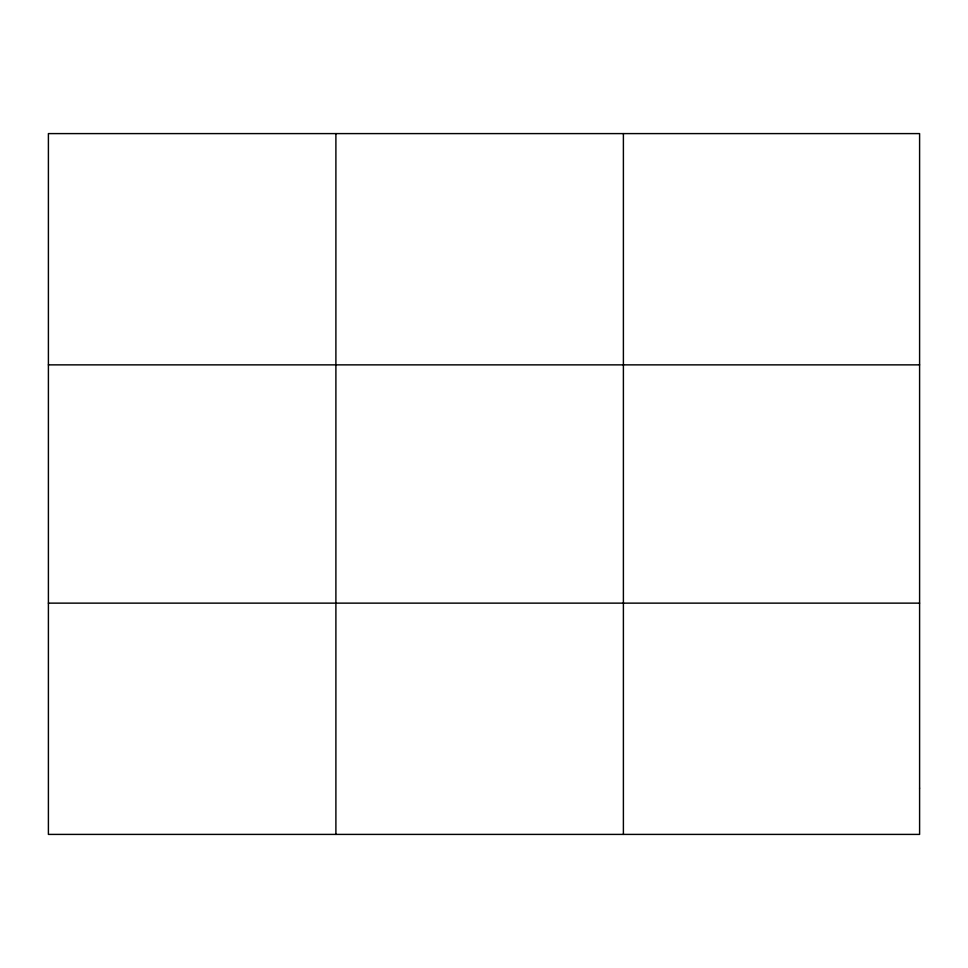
<?xml version="1.0" encoding="UTF-8"?>
<svg xmlns="http://www.w3.org/2000/svg" width="968" height="968" viewBox="0 0 968 968"><rect width="100%" height="100%" fill="white"/><g stroke="black" fill="none" stroke-linecap="round" stroke-linejoin="round"><path stroke-width="1.45" d="M335.896 133.596L335.896 834.404M623.392 133.596L623.392 834.404M48.4 364.863L919.6 364.863M48.4 603.137L919.6 603.137M919.6 788.158L919.6 834.404L48.4 834.404L48.4 133.596L919.6 133.596L919.6 788.158"/></g></svg>
